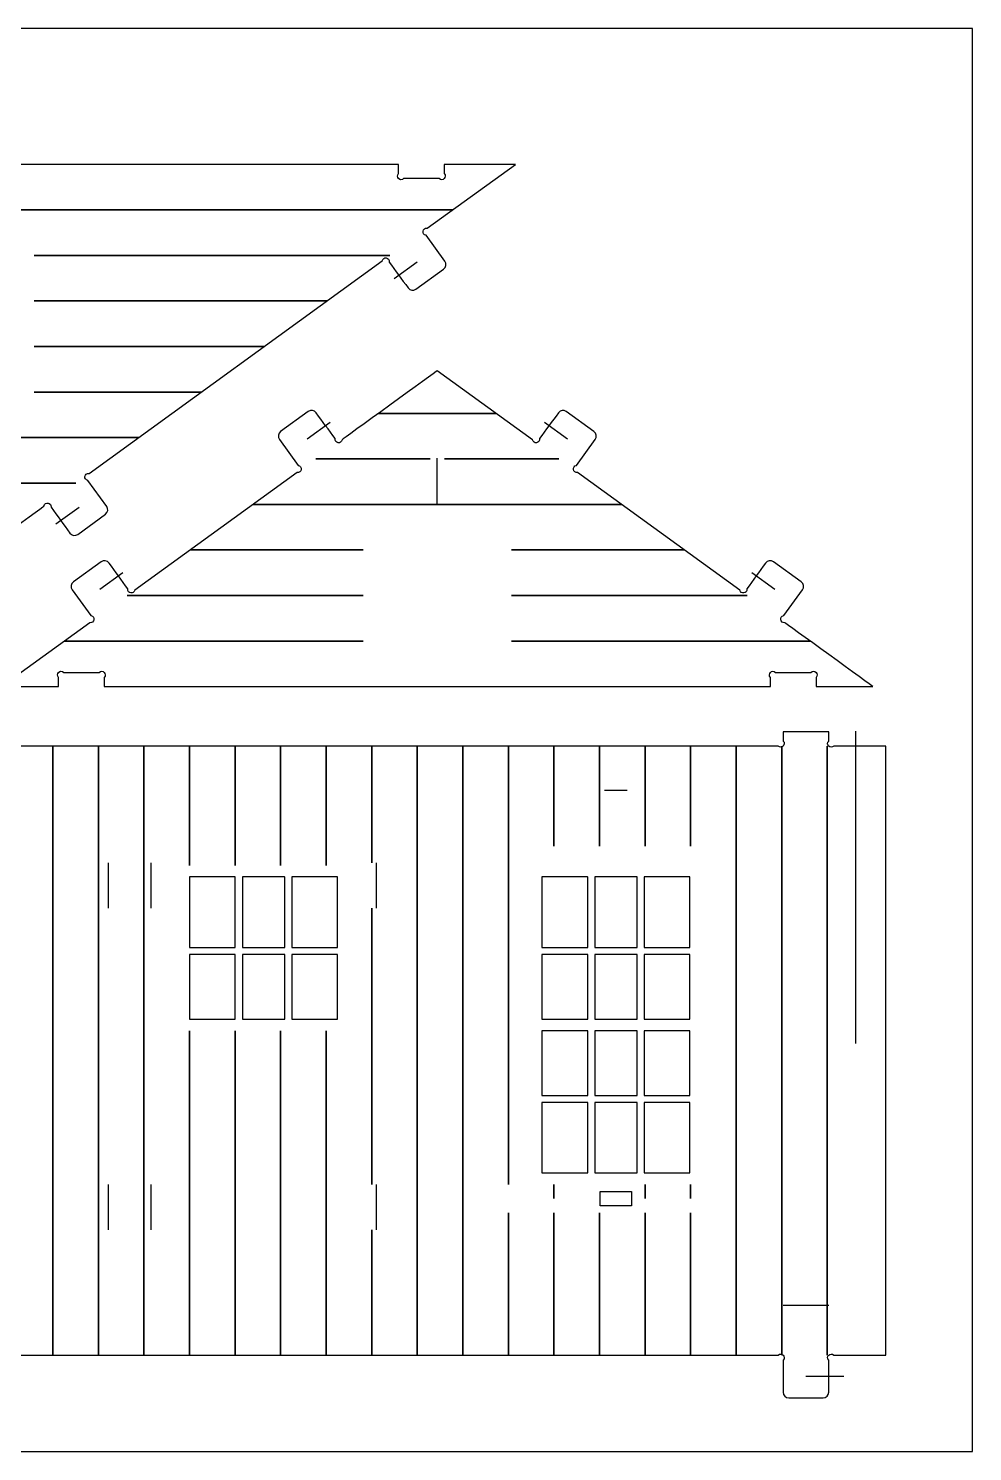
# Model space of a CAD drawing. Header units: millimetres. Extents: x -2454 to 295, y -161 to 465.
# Drawn here: x -1329.2 to -1130.3, y 163.6 to 463.6 of the extents above; entities that cross this region are included whole.
import ezdxf

# ---------------------------------------------------------------- set-up
doc = ezdxf.new("R2010")
doc.units = ezdxf.units.MM
doc.header["$MEASUREMENT"] = 0
for name, color, linetype in [('Cut Inside', 7, 'Continuous'), ('Cut On', 7, 'Continuous'), ('Cut Outside', 7, 'Continuous'), ('Score', 7, 'Continuous')]:
    doc.layers.add(name, color=color, linetype=linetype)

msp = doc.modelspace()

# ---------------------------------------------------------------- linework, layer by layer
at = {"layer": 'Cut Inside', "color": 242, "lineweight": 25}
for points in [[(-1295.2885, 284.7332), (-1295.294, 284.7332), (-1295.2985, 284.7287), (-1295.2985, 284.7232)], [(-1295.2985, 284.7232), (-1295.2985, 284.7232), (-1295.2985, 269.8931), (-1295.2985, 269.8931)], [(-1285.6585, 284.7332), (-1285.6585, 284.7332), (-1295.2885, 284.7332), (-1295.2885, 284.7332)], [(-1285.6485, 284.7232), (-1285.6485, 284.7287), (-1285.653, 284.7332), (-1285.6585, 284.7332)], [(-1285.6485, 269.8931), (-1285.6485, 269.8931), (-1285.6485, 284.7232), (-1285.6485, 284.7232)], [(-1284.1385, 284.7332), (-1284.144, 284.7332), (-1284.1485, 284.7287), (-1284.1485, 284.7232)], [(-1284.1485, 284.7232), (-1284.1485, 284.7232), (-1284.1485, 269.8931), (-1284.1485, 269.8931)], [(-1275.2584, 284.7332), (-1275.2584, 284.7332), (-1284.1385, 284.7332), (-1284.1385, 284.7332)], [(-1275.2484, 284.7232), (-1275.2484, 284.7287), (-1275.2529, 284.7332), (-1275.2584, 284.7332)], [(-1275.2484, 269.8931), (-1275.2484, 269.8931), (-1275.2484, 284.7232), (-1275.2484, 284.7232)], [(-1273.7388, 284.7332), (-1273.7443, 284.7332), (-1273.7488, 284.7287), (-1273.7488, 284.7232)], [(-1273.7488, 284.7232), (-1273.7488, 284.7232), (-1273.7488, 269.8931), (-1273.7488, 269.8931)], [(-1264.1084, 284.7332), (-1264.1084, 284.7332), (-1273.7388, 284.7332), (-1273.7388, 284.7332)], [(-1264.0984, 284.7232), (-1264.0984, 284.7287), (-1264.1029, 284.7332), (-1264.1084, 284.7332)], [(-1264.0984, 269.8931), (-1264.0984, 269.8931), (-1264.0984, 284.7232), (-1264.0984, 284.7232)], [(-1221.0388, 284.7332), (-1221.0443, 284.7332), (-1221.0488, 284.7287), (-1221.0488, 284.7232)], [(-1221.0488, 284.7232), (-1221.0488, 284.7232), (-1221.0488, 269.8931), (-1221.0488, 269.8931)], [(-1211.4087, 284.7332), (-1211.4087, 284.7332), (-1221.0388, 284.7332), (-1221.0388, 284.7332)], [(-1211.3987, 284.7232), (-1211.3987, 284.7287), (-1211.4032, 284.7332), (-1211.4087, 284.7332)], [(-1211.3987, 269.8931), (-1211.3987, 269.8931), (-1211.3987, 284.7232), (-1211.3987, 284.7232)], [(-1209.8884, 284.7332), (-1209.8939, 284.7332), (-1209.8984, 284.7287), (-1209.8984, 284.7232)], [(-1209.8984, 284.7232), (-1209.8984, 284.7232), (-1209.8984, 269.8931), (-1209.8984, 269.8931)], [(-1201.0083, 284.7332), (-1201.0083, 284.7332), (-1209.8884, 284.7332), (-1209.8884, 284.7332)], [(-1200.9983, 284.7232), (-1200.9983, 284.7287), (-1201.0028, 284.7332), (-1201.0083, 284.7332)], [(-1200.9983, 269.8931), (-1200.9983, 269.8931), (-1200.9983, 284.7232), (-1200.9983, 284.7232)], [(-1199.4884, 284.7332), (-1199.4939, 284.7332), (-1199.4984, 284.7287), (-1199.4984, 284.7232)], [(-1199.4984, 284.7232), (-1199.4984, 284.7232), (-1199.4984, 269.8931), (-1199.4984, 269.8931)], [(-1189.8586, 284.7332), (-1189.8586, 284.7332), (-1199.4884, 284.7332), (-1199.4884, 284.7332)], [(-1189.8486, 284.7232), (-1189.8486, 284.7287), (-1189.8531, 284.7332), (-1189.8586, 284.7332)], [(-1189.8486, 269.8931), (-1189.8486, 269.8931), (-1189.8486, 284.7232), (-1189.8486, 284.7232)], [(-1295.2985, 269.8931), (-1295.2985, 269.8876), (-1295.294, 269.8831), (-1295.2885, 269.8831)], [(-1295.2885, 268.3833), (-1295.294, 268.3833), (-1295.2985, 268.3788), (-1295.2985, 268.3733)], [(-1295.2985, 268.3733), (-1295.2985, 268.3733), (-1295.2985, 254.7433), (-1295.2985, 254.7433)], [(-1295.2885, 269.8831), (-1295.2885, 269.8831), (-1285.6585, 269.8831), (-1285.6585, 269.8831)], [(-1285.6585, 268.3833), (-1285.6585, 268.3833), (-1295.2885, 268.3833), (-1295.2885, 268.3833)], [(-1285.6585, 269.8831), (-1285.653, 269.8831), (-1285.6485, 269.8876), (-1285.6485, 269.8931)], [(-1285.6485, 268.3733), (-1285.6485, 268.3788), (-1285.653, 268.3833), (-1285.6585, 268.3833)], [(-1285.6485, 254.7433), (-1285.6485, 254.7433), (-1285.6485, 268.3733), (-1285.6485, 268.3733)], [(-1284.1485, 269.8931), (-1284.1485, 269.8876), (-1284.144, 269.8831), (-1284.1385, 269.8831)], [(-1284.1385, 268.3833), (-1284.144, 268.3833), (-1284.1485, 268.3788), (-1284.1485, 268.3733)], [(-1284.1485, 268.3733), (-1284.1485, 268.3733), (-1284.1485, 254.7433), (-1284.1485, 254.7433)], [(-1284.1385, 269.8831), (-1284.1385, 269.8831), (-1275.2584, 269.8831), (-1275.2584, 269.8831)], [(-1275.2584, 268.3833), (-1275.2584, 268.3833), (-1284.1385, 268.3833), (-1284.1385, 268.3833)], [(-1275.2584, 269.8831), (-1275.2529, 269.8831), (-1275.2484, 269.8876), (-1275.2484, 269.8931)], [(-1275.2484, 268.3733), (-1275.2484, 268.3788), (-1275.2529, 268.3833), (-1275.2584, 268.3833)], [(-1275.2484, 254.7433), (-1275.2484, 254.7433), (-1275.2484, 268.3733), (-1275.2484, 268.3733)], [(-1273.7488, 269.8931), (-1273.7488, 269.8876), (-1273.7443, 269.8831), (-1273.7388, 269.8831)], [(-1273.7388, 268.3833), (-1273.7443, 268.3833), (-1273.7488, 268.3788), (-1273.7488, 268.3733)], [(-1273.7488, 268.3733), (-1273.7488, 268.3733), (-1273.7488, 254.7433), (-1273.7488, 254.7433)], [(-1273.7388, 269.8831), (-1273.7388, 269.8831), (-1264.1084, 269.8831), (-1264.1084, 269.8831)], [(-1264.1084, 268.3833), (-1264.1084, 268.3833), (-1273.7388, 268.3833), (-1273.7388, 268.3833)], [(-1264.1084, 269.8831), (-1264.1029, 269.8831), (-1264.0984, 269.8876), (-1264.0984, 269.8931)], [(-1264.0984, 268.3733), (-1264.0984, 268.3788), (-1264.1029, 268.3833), (-1264.1084, 268.3833)], [(-1264.0984, 254.7433), (-1264.0984, 254.7433), (-1264.0984, 268.3733), (-1264.0984, 268.3733)], [(-1221.0488, 269.8931), (-1221.0488, 269.8876), (-1221.0443, 269.8831), (-1221.0388, 269.8831)], [(-1221.0388, 268.3833), (-1221.0443, 268.3833), (-1221.0488, 268.3788), (-1221.0488, 268.3733)], [(-1221.0488, 268.3733), (-1221.0488, 268.3733), (-1221.0488, 254.7433), (-1221.0488, 254.7433)], [(-1221.0388, 269.8831), (-1221.0388, 269.8831), (-1211.4087, 269.8831), (-1211.4087, 269.8831)], [(-1211.4087, 268.3833), (-1211.4087, 268.3833), (-1221.0388, 268.3833), (-1221.0388, 268.3833)], [(-1211.4087, 269.8831), (-1211.4032, 269.8831), (-1211.3987, 269.8876), (-1211.3987, 269.8931)], [(-1211.3987, 268.3733), (-1211.3987, 268.3788), (-1211.4032, 268.3833), (-1211.4087, 268.3833)], [(-1211.3987, 254.7433), (-1211.3987, 254.7433), (-1211.3987, 268.3733), (-1211.3987, 268.3733)], [(-1209.8984, 269.8931), (-1209.8984, 269.8876), (-1209.8939, 269.8831), (-1209.8884, 269.8831)], [(-1209.8884, 268.3833), (-1209.8939, 268.3833), (-1209.8984, 268.3788), (-1209.8984, 268.3733)], [(-1209.8984, 268.3733), (-1209.8984, 268.3733), (-1209.8984, 254.7433), (-1209.8984, 254.7433)], [(-1209.8884, 269.8831), (-1209.8884, 269.8831), (-1201.0083, 269.8831), (-1201.0083, 269.8831)], [(-1201.0083, 268.3833), (-1201.0083, 268.3833), (-1209.8884, 268.3833), (-1209.8884, 268.3833)], [(-1201.0083, 269.8831), (-1201.0028, 269.8831), (-1200.9983, 269.8876), (-1200.9983, 269.8931)], [(-1200.9983, 268.3733), (-1200.9983, 268.3788), (-1201.0028, 268.3833), (-1201.0083, 268.3833)], [(-1200.9983, 254.7433), (-1200.9983, 254.7433), (-1200.9983, 268.3733), (-1200.9983, 268.3733)], [(-1199.4984, 269.8931), (-1199.4984, 269.8876), (-1199.4939, 269.8831), (-1199.4884, 269.8831)], [(-1199.4884, 268.3833), (-1199.4939, 268.3833), (-1199.4984, 268.3788), (-1199.4984, 268.3733)], [(-1199.4984, 268.3733), (-1199.4984, 268.3733), (-1199.4984, 254.7433), (-1199.4984, 254.7433)], [(-1199.4884, 269.8831), (-1199.4884, 269.8831), (-1189.8586, 269.8831), (-1189.8586, 269.8831)], [(-1189.8586, 268.3833), (-1189.8586, 268.3833), (-1199.4884, 268.3833), (-1199.4884, 268.3833)], [(-1189.8586, 269.8831), (-1189.8531, 269.8831), (-1189.8486, 269.8876), (-1189.8486, 269.8931)], [(-1189.8486, 268.3733), (-1189.8486, 268.3788), (-1189.8531, 268.3833), (-1189.8586, 268.3833)], [(-1189.8486, 254.7433), (-1189.8486, 254.7433), (-1189.8486, 268.3733), (-1189.8486, 268.3733)], [(-1295.2985, 254.7433), (-1295.2985, 254.7378), (-1295.294, 254.7333), (-1295.2885, 254.7333)], [(-1295.2885, 254.7333), (-1295.2885, 254.7333), (-1285.6585, 254.7333), (-1285.6585, 254.7333)], [(-1285.6585, 254.7333), (-1285.653, 254.7333), (-1285.6485, 254.7378), (-1285.6485, 254.7433)], [(-1284.1485, 254.7433), (-1284.1485, 254.7378), (-1284.144, 254.7333), (-1284.1385, 254.7333)], [(-1284.1385, 254.7333), (-1284.1385, 254.7333), (-1275.2584, 254.7333), (-1275.2584, 254.7333)], [(-1275.2584, 254.7333), (-1275.2529, 254.7333), (-1275.2484, 254.7378), (-1275.2484, 254.7433)], [(-1273.7488, 254.7433), (-1273.7488, 254.7378), (-1273.7443, 254.7333), (-1273.7388, 254.7333)], [(-1273.7388, 254.7333), (-1273.7388, 254.7333), (-1264.1084, 254.7333), (-1264.1084, 254.7333)], [(-1264.1084, 254.7333), (-1264.1029, 254.7333), (-1264.0984, 254.7378), (-1264.0984, 254.7433)], [(-1221.0488, 254.7433), (-1221.0488, 254.7378), (-1221.0443, 254.7333), (-1221.0388, 254.7333)], [(-1221.0388, 252.3335), (-1221.0443, 252.3335), (-1221.0488, 252.329), (-1221.0488, 252.3235)], [(-1221.0488, 252.3235), (-1221.0488, 252.3235), (-1221.0488, 238.6931), (-1221.0488, 238.6931)], [(-1221.0388, 254.7333), (-1221.0388, 254.7333), (-1211.4087, 254.7333), (-1211.4087, 254.7333)], [(-1211.4087, 252.3335), (-1211.4087, 252.3335), (-1221.0388, 252.3335), (-1221.0388, 252.3335)], [(-1211.4087, 254.7333), (-1211.4032, 254.7333), (-1211.3987, 254.7378), (-1211.3987, 254.7433)], [(-1211.3987, 252.3235), (-1211.3987, 252.329), (-1211.4032, 252.3335), (-1211.4087, 252.3335)], [(-1211.3987, 238.6931), (-1211.3987, 238.6931), (-1211.3987, 252.3235), (-1211.3987, 252.3235)], [(-1209.8984, 254.7433), (-1209.8984, 254.7378), (-1209.8939, 254.7333), (-1209.8884, 254.7333)], [(-1209.8884, 252.3335), (-1209.8939, 252.3335), (-1209.8984, 252.329), (-1209.8984, 252.3235)], [(-1209.8984, 252.3235), (-1209.8984, 252.3235), (-1209.8984, 238.6931), (-1209.8984, 238.6931)], [(-1209.8884, 254.7333), (-1209.8884, 254.7333), (-1201.0083, 254.7333), (-1201.0083, 254.7333)], [(-1201.0083, 252.3335), (-1201.0083, 252.3335), (-1209.8884, 252.3335), (-1209.8884, 252.3335)], [(-1201.0083, 254.7333), (-1201.0028, 254.7333), (-1200.9983, 254.7378), (-1200.9983, 254.7433)], [(-1200.9983, 252.3235), (-1200.9983, 252.329), (-1201.0028, 252.3335), (-1201.0083, 252.3335)], [(-1200.9983, 238.6931), (-1200.9983, 238.6931), (-1200.9983, 252.3235), (-1200.9983, 252.3235)], [(-1199.4984, 254.7433), (-1199.4984, 254.7378), (-1199.4939, 254.7333), (-1199.4884, 254.7333)], [(-1199.4884, 252.3335), (-1199.4939, 252.3335), (-1199.4984, 252.329), (-1199.4984, 252.3235)], [(-1199.4984, 252.3235), (-1199.4984, 252.3235), (-1199.4984, 238.6931), (-1199.4984, 238.6931)], [(-1199.4884, 254.7333), (-1199.4884, 254.7333), (-1189.8586, 254.7333), (-1189.8586, 254.7333)], [(-1189.8586, 252.3335), (-1189.8586, 252.3335), (-1199.4884, 252.3335), (-1199.4884, 252.3335)], [(-1189.8586, 254.7333), (-1189.8531, 254.7333), (-1189.8486, 254.7378), (-1189.8486, 254.7433)], [(-1189.8486, 252.3235), (-1189.8486, 252.329), (-1189.8531, 252.3335), (-1189.8586, 252.3335)], [(-1189.8486, 238.6931), (-1189.8486, 238.6931), (-1189.8486, 252.3235), (-1189.8486, 252.3235)], [(-1221.0488, 238.6931), (-1221.0488, 238.6876), (-1221.0443, 238.6831), (-1221.0388, 238.6831)], [(-1221.0388, 237.1833), (-1221.0443, 237.1833), (-1221.0488, 237.1788), (-1221.0488, 237.1733)], [(-1221.0488, 237.1733), (-1221.0488, 237.1733), (-1221.0488, 222.3434), (-1221.0488, 222.3434)], [(-1221.0388, 238.6831), (-1221.0388, 238.6831), (-1211.4087, 238.6831), (-1211.4087, 238.6831)], [(-1211.4087, 237.1833), (-1211.4087, 237.1833), (-1221.0388, 237.1833), (-1221.0388, 237.1833)], [(-1211.4087, 238.6831), (-1211.4032, 238.6831), (-1211.3987, 238.6876), (-1211.3987, 238.6931)], [(-1211.3987, 237.1733), (-1211.3987, 237.1788), (-1211.4032, 237.1833), (-1211.4087, 237.1833)], [(-1211.3987, 222.3434), (-1211.3987, 222.3434), (-1211.3987, 237.1733), (-1211.3987, 237.1733)], [(-1209.8984, 238.6931), (-1209.8984, 238.6876), (-1209.8939, 238.6831), (-1209.8884, 238.6831)], [(-1209.8884, 237.1833), (-1209.8939, 237.1833), (-1209.8984, 237.1788), (-1209.8984, 237.1733)], [(-1209.8984, 237.1733), (-1209.8984, 237.1733), (-1209.8984, 222.3434), (-1209.8984, 222.3434)], [(-1209.8884, 238.6831), (-1209.8884, 238.6831), (-1201.0083, 238.6831), (-1201.0083, 238.6831)], [(-1201.0083, 237.1833), (-1201.0083, 237.1833), (-1209.8884, 237.1833), (-1209.8884, 237.1833)], [(-1201.0083, 238.6831), (-1201.0028, 238.6831), (-1200.9983, 238.6876), (-1200.9983, 238.6931)], [(-1200.9983, 237.1733), (-1200.9983, 237.1788), (-1201.0028, 237.1833), (-1201.0083, 237.1833)], [(-1200.9983, 222.3434), (-1200.9983, 222.3434), (-1200.9983, 237.1733), (-1200.9983, 237.1733)], [(-1199.4984, 238.6931), (-1199.4984, 238.6876), (-1199.4939, 238.6831), (-1199.4884, 238.6831)], [(-1199.4884, 237.1833), (-1199.4939, 237.1833), (-1199.4984, 237.1788), (-1199.4984, 237.1733)], [(-1199.4984, 237.1733), (-1199.4984, 237.1733), (-1199.4984, 222.3434), (-1199.4984, 222.3434)], [(-1199.4884, 238.6831), (-1199.4884, 238.6831), (-1189.8586, 238.6831), (-1189.8586, 238.6831)], [(-1189.8586, 237.1833), (-1189.8586, 237.1833), (-1199.4884, 237.1833), (-1199.4884, 237.1833)], [(-1189.8586, 238.6831), (-1189.8531, 238.6831), (-1189.8486, 238.6876), (-1189.8486, 238.6931)], [(-1189.8486, 237.1733), (-1189.8486, 237.1788), (-1189.8531, 237.1833), (-1189.8586, 237.1833)], [(-1189.8486, 222.3434), (-1189.8486, 222.3434), (-1189.8486, 237.1733), (-1189.8486, 237.1733)], [(-1221.0488, 222.3434), (-1221.0488, 222.3379), (-1221.0443, 222.3334), (-1221.0388, 222.3334)], [(-1221.0388, 222.3334), (-1221.0388, 222.3334), (-1211.4087, 222.3334), (-1211.4087, 222.3334)], [(-1211.4087, 222.3334), (-1211.4032, 222.3334), (-1211.3987, 222.3379), (-1211.3987, 222.3434)], [(-1209.8984, 222.3434), (-1209.8984, 222.3379), (-1209.8939, 222.3334), (-1209.8884, 222.3334)], [(-1209.8884, 222.3334), (-1209.8884, 222.3334), (-1201.0083, 222.3334), (-1201.0083, 222.3334)], [(-1201.0083, 222.3334), (-1201.0028, 222.3334), (-1200.9983, 222.3379), (-1200.9983, 222.3434)], [(-1199.4984, 222.3434), (-1199.4984, 222.3379), (-1199.4939, 222.3334), (-1199.4884, 222.3334)], [(-1199.4884, 222.3334), (-1199.4884, 222.3334), (-1189.8586, 222.3334), (-1189.8586, 222.3334)], [(-1189.8586, 222.3334), (-1189.8531, 222.3334), (-1189.8486, 222.3379), (-1189.8486, 222.3434)]]:
    msp.add_open_spline(points, degree=3, dxfattribs=at)
at = {"layer": 'Cut On', "color": 133, "lineweight": 25}
for points in [[(-1252.1664, 410.8903), (-1252.1664, 410.8903), (-1247.3096, 414.4132), (-1247.3096, 414.4132)], [(-1270.5386, 377.1022), (-1270.5386, 377.1022), (-1265.6818, 380.6252), (-1265.6818, 380.6252)], [(-1220.4846, 380.6249), (-1220.4846, 380.6249), (-1215.6276, 377.1022), (-1215.6276, 377.1022)], [(-1243.0894, 363.4311), (-1243.0894, 363.4311), (-1243.0894, 373.0312), (-1243.0894, 373.0312)], [(-1323.4394, 359.1956), (-1323.4394, 359.1956), (-1318.5826, 362.7186), (-1318.5826, 362.7186)], [(-1314.2119, 345.4259), (-1314.2119, 345.4259), (-1309.3551, 348.9489), (-1309.3551, 348.9489)], [(-1176.8115, 348.9486), (-1176.8115, 348.9486), (-1171.9545, 345.4259), (-1171.9545, 345.4259)], [(-1154.8987, 249.6332), (-1154.8987, 249.6332), (-1154.8987, 315.4457), (-1154.8987, 315.4457)], [(-1207.8486, 303.0334), (-1207.8486, 303.0334), (-1203.0489, 303.0334), (-1203.0489, 303.0334)], [(-1312.3984, 278.1335), (-1312.3984, 278.1335), (-1312.3984, 287.7334), (-1312.3984, 287.7334)], [(-1303.3986, 278.1335), (-1303.3986, 278.1335), (-1303.3986, 287.7334), (-1303.3986, 287.7334)], [(-1255.9986, 287.7334), (-1255.9986, 287.7334), (-1255.9986, 278.1335), (-1255.9986, 278.1335)], [(-1312.3984, 210.3335), (-1312.3984, 210.3335), (-1312.3984, 219.9334), (-1312.3984, 219.9334)], [(-1303.3986, 210.3335), (-1303.3986, 210.3335), (-1303.3986, 219.9334), (-1303.3986, 219.9334)], [(-1255.9986, 219.9334), (-1255.9986, 219.9334), (-1255.9986, 210.3335), (-1255.9986, 210.3335)], [(-1170.1988, 194.4333), (-1170.1988, 194.4333), (-1160.5987, 194.4333), (-1160.5987, 194.4333)], [(-1157.3854, 179.4334), (-1157.3854, 179.4334), (-1165.3985, 179.4334), (-1165.3985, 179.4334)]]:
    msp.add_open_spline(points, degree=3, dxfattribs=at)
msp.add_open_spline([(-1208.7488, 218.4333), (-1208.7488, 218.4333), (-1208.7488, 215.4334), (-1208.7488, 215.4334), (-1208.7488, 215.4334), (-1208.7488, 215.4334), (-1202.1488, 215.4334), (-1202.1488, 215.4334), (-1202.1488, 215.4334), (-1202.1488, 215.4334), (-1202.1488, 218.4333), (-1202.1488, 218.4333), (-1202.1488, 218.4333), (-1202.1488, 218.4333), (-1208.7488, 218.4333), (-1208.7488, 218.4333)], degree=3, knots=[0, 0, 0, 0, 0.2, 0.2, 0.2, 0.20000001, 0.4, 0.4, 0.4, 0.40000001, 0.6, 0.6, 0.6, 0.60000001, 1, 1, 1, 1], dxfattribs=at)
at = {"layer": 'Cut Outside', "color": 75, "lineweight": 25}
for points, knots in [([(-1251.2382, 433.0282), (-1251.2382, 433.0282), (-1251.2382, 434.9654), (-1251.2382, 434.9654), (-1251.2382, 434.9654), (-1251.2382, 434.9654), (-1443.838, 434.9654), (-1443.838, 434.9654), (-1443.838, 434.9654), (-1443.838, 434.9654), (-1443.838, 433.0282), (-1443.838, 433.0282)], [0, 0, 0, 0, 0.25, 0.25, 0.25, 0.25000001, 0.5, 0.5, 0.5, 0.50000001, 1, 1, 1, 1]), ([(-1245.2058, 421.4983), (-1245.2058, 421.4983), (-1226.6385, 434.9654), (-1226.6385, 434.9654), (-1226.6385, 434.9654), (-1226.6385, 434.9654), (-1241.6381, 434.9654), (-1241.6381, 434.9654), (-1241.6381, 434.9654), (-1241.6381, 434.9654), (-1241.6381, 433.0282), (-1241.6381, 433.0282)], [0, 0, 0, 0, 0.25, 0.25, 0.25, 0.25000001, 0.5, 0.5, 0.5, 0.50000001, 1, 1, 1, 1]), ([(-1253.2133, 414.3772), (-1251.8947, 412.5593), (-1250.5762, 410.7414), (-1249.2576, 408.9236), (-1249.2576, 408.9236), (-1248.8686, 408.3872), (-1248.1183, 408.2676), (-1247.5819, 408.6568)], [0, 0, 0, 0, 0.33333333, 0.33333333, 0.33333333, 0.33333334, 1, 1, 1, 1]), ([(-1223.0156, 376.9019), (-1223.0156, 376.9019), (-1243.0829, 391.4566), (-1243.0829, 391.4566), (-1243.0829, 391.4566), (-1243.0829, 391.4566), (-1263.1503, 376.9019), (-1263.1503, 376.9019)], [0, 0, 0, 0, 0.33333333, 0.33333333, 0.33333333, 0.33333334, 1, 1, 1, 1]), ([(-1263.1503, 376.9019), (-1263.3081, 375.912), (-1264.7926, 376.1485), (-1264.6351, 377.1383), (-1264.6351, 377.1383), (-1265.9536, 378.9561), (-1267.272, 380.7739), (-1268.5904, 382.5917), (-1268.5904, 382.5917), (-1268.9794, 383.1282), (-1269.7301, 383.2478), (-1270.2665, 382.8587)], [0, 0, 0, 0, 0.25, 0.25, 0.25, 0.25000001, 0.5, 0.5, 0.5, 0.50000001, 1, 1, 1, 1]), ([(-1215.8998, 382.8587), (-1216.4362, 383.2478), (-1217.1865, 383.1282), (-1217.5755, 382.5917), (-1217.5755, 382.5917), (-1218.894, 380.7739), (-1220.2126, 378.9561), (-1221.5311, 377.1383), (-1221.5311, 377.1383), (-1221.3737, 376.1485), (-1222.8578, 375.912), (-1223.0156, 376.9019)], [0, 0, 0, 0, 0.25, 0.25, 0.25, 0.25000001, 0.5, 0.5, 0.5, 0.50000001, 1, 1, 1, 1]), ([(-1325.9709, 362.9188), (-1325.8135, 363.9086), (-1324.3286, 363.6722), (-1324.4861, 362.6825), (-1324.4861, 362.6825), (-1323.1676, 360.8646), (-1321.8492, 359.0467), (-1320.5308, 357.2289), (-1320.5308, 357.2289), (-1320.1418, 356.6925), (-1319.3915, 356.5729), (-1318.8551, 356.9622)], [0, 0, 0, 0, 0.25, 0.25, 0.25, 0.25000001, 0.5, 0.5, 0.5, 0.50000001, 1, 1, 1, 1]), ([(-1366.1056, 362.9188), (-1366.1056, 362.9188), (-1346.0383, 348.364), (-1346.0383, 348.364), (-1346.0383, 348.364), (-1346.0383, 348.364), (-1325.9709, 362.9188), (-1325.9709, 362.9188)], [0, 0, 0, 0, 0.33333333, 0.33333333, 0.33333333, 0.33333334, 1, 1, 1, 1]), ([(-1306.8234, 345.2255), (-1306.9812, 344.2357), (-1308.4657, 344.472), (-1308.3082, 345.462), (-1308.3082, 345.462), (-1309.6267, 347.2798), (-1310.9451, 349.0976), (-1312.2636, 350.9154), (-1312.2636, 350.9154), (-1312.6529, 351.452), (-1313.4029, 351.5713), (-1313.9396, 351.1824)], [0, 0, 0, 0, 0.25, 0.25, 0.25, 0.25000001, 0.5, 0.5, 0.5, 0.50000001, 1, 1, 1, 1]), ([(-1172.2266, 351.1824), (-1172.763, 351.5713), (-1173.513, 351.452), (-1173.9023, 350.9154), (-1173.9023, 350.9154), (-1175.2209, 349.0976), (-1176.5394, 347.2798), (-1177.858, 345.462), (-1177.858, 345.462), (-1177.7002, 344.472), (-1179.185, 344.2357), (-1179.3425, 345.2255)], [0, 0, 0, 0, 0.25, 0.25, 0.25, 0.25000001, 0.5, 0.5, 0.5, 0.50000001, 1, 1, 1, 1]), ([(-1316.3157, 338.3408), (-1316.3157, 338.3408), (-1334.883, 324.8739), (-1334.883, 324.8739), (-1334.883, 324.8739), (-1334.883, 324.8739), (-1322.8831, 324.8739), (-1322.8831, 324.8739), (-1322.8831, 324.8739), (-1322.8831, 324.8739), (-1322.8831, 326.8108), (-1322.8831, 326.8108)], [0, 0, 0, 0, 0.25, 0.25, 0.25, 0.25000001, 0.5, 0.5, 0.5, 0.50000001, 1, 1, 1, 1]), ([(-1163.2832, 326.8108), (-1163.2832, 326.8108), (-1163.2832, 324.8739), (-1163.2832, 324.8739), (-1163.2832, 324.8739), (-1163.2832, 324.8739), (-1151.2832, 324.8739), (-1151.2832, 324.8739), (-1151.2832, 324.8739), (-1151.2832, 324.8739), (-1169.8502, 338.3408), (-1169.8502, 338.3408)], [0, 0, 0, 0, 0.25, 0.25, 0.25, 0.25000001, 0.5, 0.5, 0.5, 0.50000001, 1, 1, 1, 1]), ([(-1313.2833, 326.8108), (-1313.2833, 326.8108), (-1313.2833, 324.8739), (-1313.2833, 324.8739), (-1313.2833, 324.8739), (-1313.2833, 324.8739), (-1172.8829, 324.8739), (-1172.8829, 324.8739), (-1172.8829, 324.8739), (-1172.8829, 324.8739), (-1172.8829, 326.8108), (-1172.8829, 326.8108)], [0, 0, 0, 0, 0.25, 0.25, 0.25, 0.25000001, 0.5, 0.5, 0.5, 0.50000001, 1, 1, 1, 1]), ([(-1160.5987, 313.3964), (-1160.5987, 313.3964), (-1160.5987, 315.3332), (-1160.5987, 315.3332), (-1160.5987, 315.3332), (-1160.5987, 315.3332), (-1170.1988, 315.3332), (-1170.1988, 315.3332), (-1170.1988, 315.3332), (-1170.1988, 315.3332), (-1170.1988, 313.3964), (-1170.1988, 313.3964)], [0, 0, 0, 0, 0.25, 0.25, 0.25, 0.25000001, 0.5, 0.5, 0.5, 0.50000001, 1, 1, 1, 1]), ([(-1148.5984, 312.3334), (-1152.2442, 312.3334), (-1155.8899, 312.3334), (-1159.5356, 312.3334), (-1159.5356, 312.3334), (-1160.2442, 311.6246), (-1161.3074, 312.6878), (-1160.5987, 313.3964)], [0, 0, 0, 0, 0.33333333, 0.33333333, 0.33333333, 0.33333334, 1, 1, 1, 1]), ([(-1159.5356, 183.9333), (-1159.5356, 183.9333), (-1148.5984, 183.9333), (-1148.5984, 183.9333), (-1148.5984, 183.9333), (-1148.5984, 183.9333), (-1148.5984, 312.3334), (-1148.5984, 312.3334)], [0, 0, 0, 0, 0.33333333, 0.33333333, 0.33333333, 0.33333334, 1, 1, 1, 1]), ([(-1161.7987, 174.9334), (-1161.1358, 174.9334), (-1160.5987, 175.4706), (-1160.5987, 176.1335), (-1160.5987, 176.1335), (-1160.5987, 178.3791), (-1160.5987, 180.6247), (-1160.5987, 182.8704), (-1160.5987, 182.8704), (-1161.3074, 183.579), (-1160.2442, 184.6418), (-1159.5356, 183.9333)], [0, 0, 0, 0, 0.25, 0.25, 0.25, 0.25000001, 0.5, 0.5, 0.5, 0.50000001, 1, 1, 1, 1])]:
    msp.add_open_spline(points, degree=3, knots=knots, dxfattribs=at)
for points in [[(-1250.1754, 431.9652), (-1250.8837, 431.2567), (-1251.9472, 432.3196), (-1251.2382, 433.0282)], [(-1241.6381, 433.0282), (-1240.9298, 432.3196), (-1241.9926, 431.2567), (-1242.7012, 431.9652)], [(-1242.7012, 431.9652), (-1242.7012, 431.9652), (-1250.1754, 431.9652), (-1250.1754, 431.9652)], [(-1245.4418, 420.0137), (-1246.4319, 420.1711), (-1246.1953, 421.6558), (-1245.2058, 421.4983)], [(-1241.4865, 414.5601), (-1241.4865, 414.5601), (-1245.4418, 420.0137), (-1245.4418, 420.0137)], [(-1316.479, 369.8038), (-1316.479, 369.8038), (-1254.6977, 414.6135), (-1254.6977, 414.6135)], [(-1254.6977, 414.6135), (-1254.5403, 415.6033), (-1253.0555, 415.3669), (-1253.2133, 414.3772)], [(-1241.7535, 412.8841), (-1241.2167, 413.2734), (-1241.0975, 414.0235), (-1241.4865, 414.5601)], [(-1247.5819, 408.6568), (-1247.5819, 408.6568), (-1241.7535, 412.8841), (-1241.7535, 412.8841)], [(-1270.2665, 382.8587), (-1270.2665, 382.8587), (-1276.0949, 378.6312), (-1276.0949, 378.6312)], [(-1210.0714, 378.6312), (-1210.0714, 378.6312), (-1215.8998, 382.8587), (-1215.8998, 382.8587)], [(-1276.0949, 378.6312), (-1276.6313, 378.2422), (-1276.7508, 377.4919), (-1276.3615, 376.9553)], [(-1209.8047, 376.9553), (-1209.4151, 377.4919), (-1209.535, 378.2422), (-1210.0714, 378.6312)], [(-1276.3615, 376.9553), (-1276.3615, 376.9553), (-1272.4062, 371.5017), (-1272.4062, 371.5017)], [(-1213.76, 371.5017), (-1213.76, 371.5017), (-1209.8047, 376.9553), (-1209.8047, 376.9553)], [(-1316.715, 368.319), (-1317.7051, 368.4764), (-1317.4688, 369.9613), (-1316.479, 369.8038)], [(-1272.6426, 370.0171), (-1272.6426, 370.0171), (-1306.8234, 345.2255), (-1306.8234, 345.2255)], [(-1272.4062, 371.5017), (-1271.4161, 371.3441), (-1271.6531, 369.8596), (-1272.6426, 370.0171)], [(-1213.5233, 370.0171), (-1214.5135, 369.8596), (-1214.7498, 371.3441), (-1213.76, 371.5017)], [(-1179.3425, 345.2255), (-1179.3425, 345.2255), (-1213.5233, 370.0171), (-1213.5233, 370.0171)], [(-1312.7597, 362.8654), (-1312.7597, 362.8654), (-1316.715, 368.319), (-1316.715, 368.319)], [(-1318.8551, 356.9622), (-1318.8551, 356.9622), (-1313.0263, 361.1894), (-1313.0263, 361.1894)], [(-1313.0263, 361.1894), (-1312.4899, 361.5785), (-1312.3707, 362.329), (-1312.7597, 362.8654)], [(-1313.9396, 351.1824), (-1313.9396, 351.1824), (-1319.768, 346.9549), (-1319.768, 346.9549)], [(-1166.3982, 346.9549), (-1166.3982, 346.9549), (-1172.2266, 351.1824), (-1172.2266, 351.1824)], [(-1319.768, 346.9549), (-1320.3048, 346.5658), (-1320.4236, 345.8153), (-1320.0347, 345.2791)], [(-1320.0347, 345.2791), (-1320.0347, 345.2791), (-1316.0794, 339.8253), (-1316.0794, 339.8253)], [(-1170.0869, 339.8253), (-1170.0869, 339.8253), (-1166.1312, 345.2791), (-1166.1312, 345.2791)], [(-1166.1312, 345.2791), (-1165.7423, 345.8153), (-1165.8615, 346.5658), (-1166.3982, 346.9549)], [(-1316.0794, 339.8253), (-1315.0896, 339.6679), (-1315.3259, 338.183), (-1316.3157, 338.3408)], [(-1169.8502, 338.3408), (-1170.8403, 338.183), (-1171.0767, 339.6679), (-1170.0869, 339.8253)], [(-1322.8831, 326.8108), (-1323.5917, 327.5196), (-1322.5286, 328.5826), (-1321.8199, 327.8739)], [(-1321.8199, 327.8739), (-1321.8199, 327.8739), (-1314.3461, 327.8739), (-1314.3461, 327.8739)], [(-1314.3461, 327.8739), (-1313.6375, 328.5826), (-1312.5743, 327.5196), (-1313.2833, 326.8108)], [(-1172.8829, 326.8108), (-1173.5919, 327.5196), (-1172.5288, 328.5826), (-1171.8198, 327.8739)], [(-1171.8198, 327.8739), (-1171.8198, 327.8739), (-1164.346, 327.8739), (-1164.346, 327.8739)], [(-1164.346, 327.8739), (-1163.6377, 328.5826), (-1162.5745, 327.5196), (-1163.2832, 326.8108)], [(-1171.2617, 312.3334), (-1171.2617, 312.3334), (-1361.7355, 312.3334), (-1361.7355, 312.3334)], [(-1170.1988, 313.3964), (-1169.4898, 312.6878), (-1170.553, 311.6246), (-1171.2617, 312.3334)], [(-1361.7355, 183.9333), (-1361.7355, 183.9333), (-1171.2617, 183.9333), (-1171.2617, 183.9333)], [(-1171.2617, 183.9333), (-1170.553, 184.6418), (-1169.4898, 183.579), (-1170.1988, 182.8704)], [(-1170.1988, 182.8704), (-1170.1988, 182.8704), (-1170.1988, 176.1335), (-1170.1988, 176.1335)], [(-1170.1988, 176.1335), (-1170.1988, 175.4706), (-1169.6614, 174.9334), (-1168.9986, 174.9334)], [(-1168.9986, 174.9334), (-1168.9986, 174.9334), (-1161.7987, 174.9334), (-1161.7987, 174.9334)]]:
    msp.add_open_spline(points, degree=3, dxfattribs=at)
at = {"layer": 'Score', "color": 250, "lineweight": 25}
msp.add_open_spline([(-1130.2987, 163.61), (-1130.2987, 163.61), (-1730.2987, 163.61), (-1730.2987, 163.61), (-1730.2987, 163.61), (-1730.2987, 163.61), (-1730.2987, 463.61), (-1730.2987, 463.61), (-1730.2987, 463.61), (-1730.2987, 463.61), (-1130.2987, 463.61), (-1130.2987, 463.61), (-1130.2987, 463.61), (-1130.2987, 463.61), (-1130.2987, 163.61), (-1130.2987, 163.61)], degree=3, knots=[0, 0, 0, 0, 0.2, 0.2, 0.2, 0.20000001, 0.4, 0.4, 0.4, 0.40000001, 0.6, 0.6, 0.6, 0.60000001, 1, 1, 1, 1], dxfattribs=at)
at = {"layer": 'Score', "color": 250, "lineweight": 35}
for points in [[(-1452.2023, 425.3655), (-1452.2023, 425.3655), (-1239.8742, 425.3655), (-1239.8742, 425.3655)], [(-1328.0383, 415.7652), (-1328.0383, 415.7652), (-1253.1099, 415.7652), (-1253.1099, 415.7652)], [(-1328.0383, 406.1653), (-1328.0383, 406.1653), (-1266.346, 406.1653), (-1266.346, 406.1653)], [(-1279.5813, 396.5652), (-1279.5813, 396.5652), (-1328.0383, 396.5652), (-1328.0383, 396.5652)], [(-1328.0383, 386.9652), (-1328.0383, 386.9652), (-1292.8174, 386.9652), (-1292.8174, 386.9652)], [(-1255.4677, 382.4739), (-1255.4677, 382.4739), (-1230.6982, 382.4739), (-1230.6982, 382.4739)], [(-1306.0534, 377.3655), (-1306.0534, 377.3655), (-1386.0234, 377.3655), (-1386.0234, 377.3655)], [(-1268.7038, 372.8737), (-1268.7038, 372.8737), (-1244.5829, 372.8737), (-1244.5829, 372.8737)], [(-1241.5833, 372.8737), (-1241.5833, 372.8737), (-1217.4625, 372.8737), (-1217.4625, 372.8737)], [(-1319.2892, 367.7654), (-1319.2892, 367.7654), (-1372.7874, 367.7654), (-1372.7874, 367.7654)], [(-1204.2264, 363.2736), (-1204.2264, 363.2736), (-1281.9398, 363.2736), (-1281.9398, 363.2736)], [(-1258.683, 353.6739), (-1258.683, 353.6739), (-1295.1755, 353.6739), (-1295.1755, 353.6739)], [(-1190.9907, 353.6739), (-1190.9907, 353.6739), (-1227.4832, 353.6739), (-1227.4832, 353.6739)], [(-1308.4113, 344.0738), (-1308.4113, 344.0738), (-1258.683, 344.0738), (-1258.683, 344.0738)], [(-1227.4832, 344.0738), (-1227.4832, 344.0738), (-1177.7546, 344.0738), (-1177.7546, 344.0738)], [(-1258.683, 334.4739), (-1258.683, 334.4739), (-1321.6473, 334.4739), (-1321.6473, 334.4739)], [(-1164.5186, 334.4739), (-1164.5186, 334.4739), (-1227.4832, 334.4739), (-1227.4832, 334.4739)], [(-1324.0985, 183.9333), (-1324.0985, 183.9333), (-1324.0985, 312.3334), (-1324.0985, 312.3334)], [(-1314.4984, 183.9333), (-1314.4984, 183.9333), (-1314.4984, 312.3334), (-1314.4984, 312.3334)], [(-1304.8983, 312.3334), (-1304.8983, 312.3334), (-1304.8983, 183.9333), (-1304.8983, 183.9333)], [(-1295.2985, 312.3334), (-1295.2985, 312.3334), (-1295.2985, 287.1334), (-1295.2985, 287.1334)], [(-1285.6984, 287.1334), (-1285.6984, 287.1334), (-1285.6984, 312.3334), (-1285.6984, 312.3334)], [(-1276.0987, 287.1334), (-1276.0987, 287.1334), (-1276.0987, 312.3334), (-1276.0987, 312.3334)], [(-1266.4989, 312.3334), (-1266.4989, 312.3334), (-1266.4989, 287.1334), (-1266.4989, 287.1334)], [(-1256.8988, 287.7334), (-1256.8988, 287.7334), (-1256.8988, 312.3334), (-1256.8988, 312.3334)], [(-1247.2987, 312.3334), (-1247.2987, 312.3334), (-1247.2987, 183.9333), (-1247.2987, 183.9333)], [(-1237.6986, 183.9333), (-1237.6986, 183.9333), (-1237.6986, 312.3334), (-1237.6986, 312.3334)], [(-1228.0985, 219.9334), (-1228.0985, 219.9334), (-1228.0985, 312.3334), (-1228.0985, 312.3334)], [(-1228.0985, 312.3334), (-1228.0985, 312.3334), (-1228.0985, 291.2134), (-1228.0985, 291.2134)], [(-1218.4984, 291.2134), (-1218.4984, 291.2134), (-1218.4984, 312.3334), (-1218.4984, 312.3334)], [(-1208.8983, 312.3334), (-1208.8983, 312.3334), (-1208.8983, 291.2134), (-1208.8983, 291.2134)], [(-1199.2985, 312.3334), (-1199.2985, 312.3334), (-1199.2985, 291.2134), (-1199.2985, 291.2134)], [(-1189.6984, 291.2134), (-1189.6984, 291.2134), (-1189.6984, 312.3334), (-1189.6984, 312.3334)], [(-1180.0987, 312.3334), (-1180.0987, 312.3334), (-1180.0987, 183.9333), (-1180.0987, 183.9333)], [(-1170.4982, 312.3334), (-1170.4982, 312.3334), (-1170.4982, 183.9333), (-1170.4982, 183.9333)], [(-1160.8985, 312.3334), (-1160.8985, 312.3334), (-1160.8985, 183.9333), (-1160.8985, 183.9333)], [(-1256.8988, 219.9334), (-1256.8988, 219.9334), (-1256.8988, 278.1335), (-1256.8988, 278.1335)], [(-1295.2985, 252.3335), (-1295.2985, 252.3335), (-1295.2985, 183.9333), (-1295.2985, 183.9333)], [(-1285.6984, 183.9333), (-1285.6984, 183.9333), (-1285.6984, 252.3335), (-1285.6984, 252.3335)], [(-1276.0987, 183.9333), (-1276.0987, 183.9333), (-1276.0987, 252.3335), (-1276.0987, 252.3335)], [(-1266.4989, 183.9333), (-1266.4989, 183.9333), (-1266.4989, 252.3335), (-1266.4989, 252.3335)], [(-1218.4984, 219.9334), (-1218.4984, 219.9334), (-1218.4984, 216.9334), (-1218.4984, 216.9334)], [(-1199.2985, 219.9334), (-1199.2985, 219.9334), (-1199.2985, 216.9334), (-1199.2985, 216.9334)], [(-1189.6984, 216.9334), (-1189.6984, 216.9334), (-1189.6984, 219.9334), (-1189.6984, 219.9334)], [(-1228.0985, 213.9334), (-1228.0985, 213.9334), (-1228.0985, 183.9333), (-1228.0985, 183.9333)], [(-1218.4984, 213.9334), (-1218.4984, 213.9334), (-1218.4984, 183.9333), (-1218.4984, 183.9333)], [(-1208.8983, 183.9333), (-1208.8983, 183.9333), (-1208.8983, 213.9334), (-1208.8983, 213.9334)], [(-1199.2985, 213.9334), (-1199.2985, 213.9334), (-1199.2985, 183.9333), (-1199.2985, 183.9333)], [(-1189.6984, 213.9334), (-1189.6984, 213.9334), (-1189.6984, 183.9333), (-1189.6984, 183.9333)], [(-1256.8988, 210.3335), (-1256.8988, 210.3335), (-1256.8988, 183.9333), (-1256.8988, 183.9333)]]:
    msp.add_open_spline(points, degree=3, dxfattribs=at)

doc.saveas('drawing.dxf')
